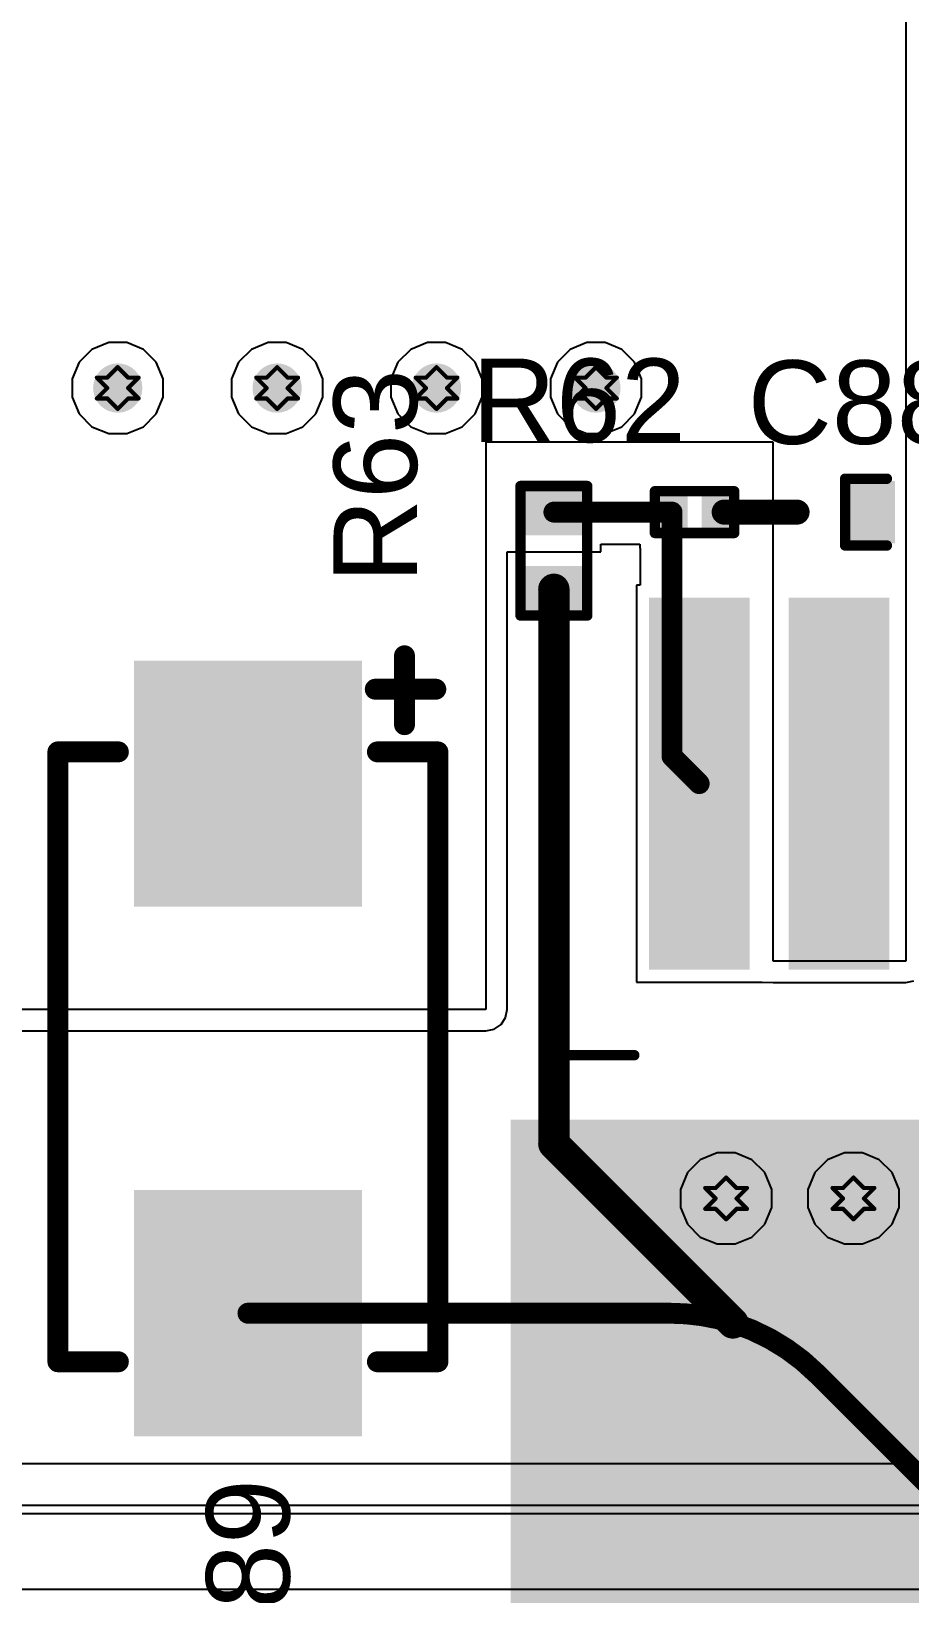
# Model space of a CAD drawing. Header units: inches. Extents: x 24 to 500, y 68 to 269.
# Drawn here: x 324.52 to 335.2, y 101.8 to 120.8 of the extents above; entities that cross this region are included whole.
import ezdxf

# ---------------------------------------------------------------- set-up
doc = ezdxf.new("R2010")
doc.units = ezdxf.units.IN
for name, color, linetype in [('Bottom Layer', 5, 'Continuous'), ('Drill Drawing', 1, 'Continuous'), ('Layer 1', 16, 'Continuous'), ('Layer 2', 76, 'Continuous'), ('Top Layer', 1, 'Continuous'), ('Top Overlay', 2, 'Continuous'), ('Top Paste', 8, 'Continuous'), ('Top Solder', 216, 'Continuous'), ('Via Holes', 16, 'Continuous')]:
    doc.layers.add(name, color=color, linetype=linetype)
doc.styles.add('Arial', font='', dxfattribs={"height": 0.2})
doc.styles.get('Arial').set_extended_font_data('Arial')

# ---------------------------------------------------------------- blocks, each defined once
blk = doc.blocks.new('R___0402_25')
at = {"layer": 'Top Layer'}
for points in [[(-0.699, -0.318), (-0.699, 0.317), (-0.241, 0.317), (-0.241, -0.318)], [(0.241, -0.318), (0.241, 0.317), (0.699, 0.317), (0.699, -0.318)]]:
    blk.add_hatch(color=1, dxfattribs=at).paths.add_polyline_path(points)
at = {"layer": 'Top Paste'}
for points in [[(-0.699, -0.318), (-0.699, 0.317), (-0.241, 0.317), (-0.241, -0.318)], [(0.241, -0.318), (0.241, 0.317), (0.699, 0.317), (0.699, -0.318)]]:
    blk.add_hatch(color=8, dxfattribs=at).paths.add_polyline_path(points)
at = {"layer": 'Top Solder'}
for points in [[(-0.754, -0.373), (-0.754, 0.372), (-0.186, 0.372), (-0.186, -0.373)], [(0.186, -0.373), (0.186, 0.372), (0.754, 0.372), (0.754, -0.373)]]:
    blk.add_hatch(color=216, dxfattribs=at).paths.add_polyline_path(points)
at = {"layer": 'Top Overlay'}
for points in [[(-0.787, 0.406, 0.127, 0.127, 0), (0.787, 0.406, 0.127, 0.127, 0)], [(-0.787, 0.406, 0.127, 0.127, 0), (-0.787, -0.406, 0.127, 0.127, 0)], [(0.787, 0.406, 0.127, 0.127, 0), (0.787, -0.406, 0.127, 0.127, 0)], [(-0.787, -0.406, 0.127, 0.127, 0), (0.787, -0.406, 0.127, 0.127, 0)], [(-0.813, -0.432, 0.00323, 0.00323, 0), (0.813, -0.432, 0.00323, 0.00323, 0)]]:
    blk.add_lwpolyline(points, format="xyseb", dxfattribs=at)
for points in [[(-0.819, 0.406, 0.0635, 0.0635, 1), (-0.756, 0.406, 0.0635, 0.0635, 1)], [(-0.819, 0.406, 0.0635, 0.0635, 1), (-0.756, 0.406, 0.0635, 0.0635, 1)], [(0.756, 0.406, 0.0635, 0.0635, 1), (0.819, 0.406, 0.0635, 0.0635, 1)], [(0.756, 0.406, 0.0635, 0.0635, 1), (0.819, 0.406, 0.0635, 0.0635, 1)], [(-0.819, -0.406, 0.0635, 0.0635, 1), (-0.756, -0.406, 0.0635, 0.0635, 1)], [(-0.819, -0.406, 0.0635, 0.0635, 1), (-0.756, -0.406, 0.0635, 0.0635, 1)], [(0.756, -0.406, 0.0635, 0.0635, 1), (0.819, -0.406, 0.0635, 0.0635, 1)], [(0.756, -0.406, 0.0635, 0.0635, 1), (0.819, -0.406, 0.0635, 0.0635, 1)], [(-0.814, -0.432, 0.00161, 0.00161, 1), (-0.812, -0.432, 0.00161, 0.00161, 1)], [(0.812, -0.432, 0.00161, 0.00161, 1), (0.814, -0.432, 0.00161, 0.00161, 1)]]:
    blk.add_lwpolyline(points, format="xyseb", close=True, dxfattribs=at)
blk = doc.blocks.new('TO_263_5__D2PAK__69')
at = {"layer": 'Top Layer'}
for points in [[(-5.59, 9.528), (5.59, 9.528), (5.59, -0.382), (-5.59, -0.382)], [(-3.91, -2.412), (-2.89, -2.412), (-2.89, -6.732), (-3.91, -6.732)], [(-2.21, -2.412), (-1.19, -2.412), (-1.19, -6.732), (-2.21, -6.732)], [(-0.51, -2.412), (0.51, -2.412), (0.51, -6.732), (-0.51, -6.732)], [(1.19, -2.412), (2.21, -2.412), (2.21, -6.732), (1.19, -6.732)], [(2.89, -2.412), (3.91, -2.412), (3.91, -6.732), (2.89, -6.732)]]:
    blk.add_hatch(color=1, dxfattribs=at).paths.add_polyline_path(points)
at = {"layer": 'Top Paste'}
for points in [[(-5.59, 9.528), (5.59, 9.528), (5.59, -0.382), (-5.59, -0.382)], [(-3.91, -2.412), (-2.89, -2.412), (-2.89, -6.732), (-3.91, -6.732)], [(-2.21, -2.412), (-1.19, -2.412), (-1.19, -6.732), (-2.21, -6.732)], [(-0.51, -2.412), (0.51, -2.412), (0.51, -6.732), (-0.51, -6.732)], [(1.19, -2.412), (2.21, -2.412), (2.21, -6.732), (1.19, -6.732)], [(2.89, -2.412), (3.91, -2.412), (3.91, -6.732), (2.89, -6.732)]]:
    blk.add_hatch(color=8, dxfattribs=at).paths.add_polyline_path(points)
at = {"layer": 'Top Solder'}
for points in [[(-5.692, 9.629), (5.692, 9.629), (5.692, -0.484), (-5.692, -0.484)], [(-4.012, -2.311), (-2.788, -2.311), (-2.788, -6.834), (-4.012, -6.834)], [(-2.312, -2.311), (-1.088, -2.311), (-1.088, -6.834), (-2.312, -6.834)], [(-0.612, -2.311), (0.612, -2.311), (0.612, -6.834), (-0.612, -6.834)], [(1.088, -2.311), (2.312, -2.311), (2.312, -6.834), (1.088, -6.834)], [(2.788, -2.311), (4.012, -2.311), (4.012, -6.834), (2.788, -6.834)]]:
    blk.add_hatch(color=216, dxfattribs=at).paths.add_polyline_path(points)
at = {"layer": 'Top Overlay'}
for points in [[(-5.156, -0.61, 0.127, 0.127, 0), (-5.156, -1.27, 0.127, 0.127, 0)], [(5.156, -0.61, 0.127, 0.127, 0), (5.156, -1.27, 0.127, 0.127, 0)], [(-4.191, -1.27, 0.127, 0.127, 0), (-5.156, -1.27, 0.127, 0.127, 0)], [(5.156, -1.27, 0.127, 0.127, 0), (4.191, -1.27, 0.127, 0.127, 0)], [(-4.267, -4.47, 0.254, 0.254, 0), (-4.267, -4.724, 0.254, 0.254, 0)], [(-4.14, -4.597, 0.254, 0.254, 0), (-4.267, -4.47, 0.254, 0.254, 0)], [(-4.14, -4.597, 0.254, 0.254, 0), (-4.267, -4.724, 0.254, 0.254, 0)]]:
    blk.add_lwpolyline(points, format="xyseb", dxfattribs=at)
for points in [[(-5.188, -0.61, 0.0635, 0.0635, 1), (-5.124, -0.61, 0.0635, 0.0635, 1)], [(5.124, -0.61, 0.0635, 0.0635, 1), (5.188, -0.61, 0.0635, 0.0635, 1)], [(-5.188, -1.27, 0.0635, 0.0635, 1), (-5.124, -1.27, 0.0635, 0.0635, 1)], [(-5.188, -1.27, 0.0635, 0.0635, 1), (-5.124, -1.27, 0.0635, 0.0635, 1)], [(-4.223, -1.27, 0.0635, 0.0635, 1), (-4.159, -1.27, 0.0635, 0.0635, 1)], [(4.159, -1.27, 0.0635, 0.0635, 1), (4.223, -1.27, 0.0635, 0.0635, 1)], [(5.124, -1.27, 0.0635, 0.0635, 1), (5.188, -1.27, 0.0635, 0.0635, 1)], [(5.124, -1.27, 0.0635, 0.0635, 1), (5.188, -1.27, 0.0635, 0.0635, 1)], [(-4.331, -4.47, 0.127, 0.127, 1), (-4.204, -4.47, 0.127, 0.127, 1)], [(-4.331, -4.47, 0.127, 0.127, 1), (-4.204, -4.47, 0.127, 0.127, 1)], [(-4.204, -4.597, 0.127, 0.127, 1), (-4.077, -4.597, 0.127, 0.127, 1)], [(-4.204, -4.597, 0.127, 0.127, 1), (-4.077, -4.597, 0.127, 0.127, 1)], [(-4.331, -4.724, 0.127, 0.127, 1), (-4.204, -4.724, 0.127, 0.127, 1)], [(-4.331, -4.724, 0.127, 0.127, 1), (-4.204, -4.724, 0.127, 0.127, 1)]]:
    blk.add_lwpolyline(points, format="xyseb", close=True, dxfattribs=at)
blk = doc.blocks.new('R___0201_118')
at = {"layer": 'Top Layer'}
for points in [[(-0.41, 0.185), (-0.14, 0.185), (-0.14, -0.185), (-0.41, -0.185)], [(0.14, 0.185), (0.41, 0.185), (0.41, -0.185), (0.14, -0.185)]]:
    blk.add_hatch(color=1, dxfattribs=at).paths.add_polyline_path(points)
at = {"layer": 'Top Paste'}
for points in [[(-0.41, 0.185), (-0.14, 0.185), (-0.14, -0.185), (-0.41, -0.185)], [(0.14, 0.185), (0.41, 0.185), (0.41, -0.185), (0.14, -0.185)]]:
    blk.add_hatch(color=8, dxfattribs=at).paths.add_polyline_path(points)
at = {"layer": 'Top Solder'}
for points in [[(-0.465, 0.24), (-0.085, 0.24), (-0.085, -0.24), (-0.465, -0.24)], [(0.085, 0.24), (0.465, 0.24), (0.465, -0.24), (0.085, -0.24)]]:
    blk.add_hatch(color=216, dxfattribs=at).paths.add_polyline_path(points)
at = {"layer": 'Top Overlay'}
for points in [[(-0.483, 0.254, 0.127, 0.127, 0), (0.483, 0.254, 0.127, 0.127, 0)], [(-0.483, -0.254, 0.127, 0.127, 0), (-0.483, 0.254, 0.127, 0.127, 0)], [(0.483, -0.254, 0.127, 0.127, 0), (0.483, 0.254, 0.127, 0.127, 0)], [(-0.483, -0.254, 0.127, 0.127, 0), (0.483, -0.254, 0.127, 0.127, 0)]]:
    blk.add_lwpolyline(points, format="xyseb", dxfattribs=at)
for points in [[(-0.514, 0.254, 0.0635, 0.0635, 1), (-0.451, 0.254, 0.0635, 0.0635, 1)], [(-0.514, 0.254, 0.0635, 0.0635, 1), (-0.451, 0.254, 0.0635, 0.0635, 1)], [(0.451, 0.254, 0.0635, 0.0635, 1), (0.514, 0.254, 0.0635, 0.0635, 1)], [(0.451, 0.254, 0.0635, 0.0635, 1), (0.514, 0.254, 0.0635, 0.0635, 1)], [(-0.514, -0.254, 0.0635, 0.0635, 1), (-0.451, -0.254, 0.0635, 0.0635, 1)], [(-0.514, -0.254, 0.0635, 0.0635, 1), (-0.451, -0.254, 0.0635, 0.0635, 1)], [(0.451, -0.254, 0.0635, 0.0635, 1), (0.514, -0.254, 0.0635, 0.0635, 1)], [(0.451, -0.254, 0.0635, 0.0635, 1), (0.514, -0.254, 0.0635, 0.0635, 1)]]:
    blk.add_lwpolyline(points, format="xyseb", close=True, dxfattribs=at)
blk = doc.blocks.new('C____E_233')
at = {"layer": 'Top Layer'}
for points in [[(-1.395, 1.285), (1.395, 1.285), (1.395, -1.285), (-1.395, -1.285)], [(5.045, 1.285), (7.835, 1.285), (7.835, -1.285), (5.045, -1.285)]]:
    blk.add_hatch(color=1, dxfattribs=at).paths.add_polyline_path(points)
at = {"layer": 'Top Paste'}
for points in [[(-1.395, 1.285), (1.395, 1.285), (1.395, -1.285), (-1.395, -1.285)], [(5.045, 1.285), (7.835, 1.285), (7.835, -1.285), (5.045, -1.285)]]:
    blk.add_hatch(color=8, dxfattribs=at).paths.add_polyline_path(points)
at = {"layer": 'Top Solder'}
for points in [[(-1.497, 1.387), (1.497, 1.387), (1.497, -1.387), (-1.497, -1.387)], [(4.943, 1.387), (7.937, 1.387), (7.937, -1.387), (4.943, -1.387)]]:
    blk.add_hatch(color=216, dxfattribs=at).paths.add_polyline_path(points)
at = {"layer": 'Top Overlay'}
for points in [[(-1.149, 1.549, 0.254, 0.254, 0), (-1.149, 2.286, 0.254, 0.254, 0)], [(-0.387, 1.575, 0.254, 0.254, 0), (-0.387, 2.311, 0.254, 0.254, 0)], [(7.03, 2.311, 0.254, 0.254, 0), (-0.387, 2.311, 0.254, 0.254, 0)], [(7.03, 1.575, 0.254, 0.254, 0), (7.03, 2.311, 0.254, 0.254, 0)], [(-0.717, 1.905, 0.254, 0.254, 0), (-1.555, 1.905, 0.254, 0.254, 0)], [(-0.387, -2.311, 0.254, 0.254, 0), (-0.387, -1.575, 0.254, 0.254, 0)], [(7.03, -2.311, 0.254, 0.254, 0), (7.03, -1.575, 0.254, 0.254, 0)], [(7.03, -2.311, 0.254, 0.254, 0), (-0.387, -2.311, 0.254, 0.254, 0)]]:
    blk.add_lwpolyline(points, format="xyseb", dxfattribs=at)
for points in [[(-1.212, 2.286, 0.127, 0.127, 1), (-1.085, 2.286, 0.127, 0.127, 1)], [(-0.45, 2.311, 0.127, 0.127, 1), (-0.323, 2.311, 0.127, 0.127, 1)], [(-0.45, 2.311, 0.127, 0.127, 1), (-0.323, 2.311, 0.127, 0.127, 1)], [(6.967, 2.311, 0.127, 0.127, 1), (7.094, 2.311, 0.127, 0.127, 1)], [(6.967, 2.311, 0.127, 0.127, 1), (7.094, 2.311, 0.127, 0.127, 1)], [(-1.619, 1.905, 0.127, 0.127, 1), (-1.492, 1.905, 0.127, 0.127, 1)], [(-0.78, 1.905, 0.127, 0.127, 1), (-0.653, 1.905, 0.127, 0.127, 1)], [(-1.212, 1.549, 0.127, 0.127, 1), (-1.085, 1.549, 0.127, 0.127, 1)], [(-0.45, 1.575, 0.127, 0.127, 1), (-0.323, 1.575, 0.127, 0.127, 1)], [(6.967, 1.575, 0.127, 0.127, 1), (7.094, 1.575, 0.127, 0.127, 1)], [(-0.45, -1.575, 0.127, 0.127, 1), (-0.323, -1.575, 0.127, 0.127, 1)], [(6.967, -1.575, 0.127, 0.127, 1), (7.094, -1.575, 0.127, 0.127, 1)], [(-0.45, -2.311, 0.127, 0.127, 1), (-0.323, -2.311, 0.127, 0.127, 1)], [(-0.45, -2.311, 0.127, 0.127, 1), (-0.323, -2.311, 0.127, 0.127, 1)], [(6.967, -2.311, 0.127, 0.127, 1), (7.094, -2.311, 0.127, 0.127, 1)], [(6.967, -2.311, 0.127, 0.127, 1), (7.094, -2.311, 0.127, 0.127, 1)]]:
    blk.add_lwpolyline(points, format="xyseb", close=True, dxfattribs=at)
blk = doc.blocks.new('C___0402_234')
at = {"layer": 'Top Layer'}
for points in [[(-0.699, -0.317), (-0.699, 0.318), (-0.241, 0.318), (-0.241, -0.317)], [(0.241, -0.317), (0.241, 0.318), (0.699, 0.318), (0.699, -0.317)]]:
    blk.add_hatch(color=1, dxfattribs=at).paths.add_polyline_path(points)
at = {"layer": 'Top Paste'}
for points in [[(-0.699, -0.317), (-0.699, 0.318), (-0.241, 0.318), (-0.241, -0.317)], [(0.241, -0.317), (0.241, 0.318), (0.699, 0.318), (0.699, -0.317)]]:
    blk.add_hatch(color=8, dxfattribs=at).paths.add_polyline_path(points)
at = {"layer": 'Top Solder'}
for points in [[(-0.758, -0.377), (-0.758, 0.378), (-0.181, 0.378), (-0.181, -0.377)], [(0.181, -0.377), (0.181, 0.378), (0.758, 0.378), (0.758, -0.377)]]:
    blk.add_hatch(color=216, dxfattribs=at).paths.add_polyline_path(points)
at = {"layer": 'Top Overlay'}
for points in [[(-0.279, 0.406, 0.127, 0.127, 0), (-0.787, 0.406, 0.127, 0.127, 0)], [(-0.787, 0.406, 0.127, 0.127, 0), (-0.787, -0.406, 0.127, 0.127, 0)], [(0.787, 0.406, 0.127, 0.127, 0), (0.279, 0.406, 0.127, 0.127, 0)], [(0.787, 0.406, 0.127, 0.127, 0), (0.787, -0.406, 0.127, 0.127, 0)], [(-0.279, -0.406, 0.127, 0.127, 0), (-0.787, -0.406, 0.127, 0.127, 0)], [(0.787, -0.406, 0.127, 0.127, 0), (0.279, -0.406, 0.127, 0.127, 0)]]:
    blk.add_lwpolyline(points, format="xyseb", dxfattribs=at)
for points in [[(-0.819, 0.406, 0.0635, 0.0635, 1), (-0.756, 0.406, 0.0635, 0.0635, 1)], [(-0.819, 0.406, 0.0635, 0.0635, 1), (-0.756, 0.406, 0.0635, 0.0635, 1)], [(-0.311, 0.406, 0.0635, 0.0635, 1), (-0.248, 0.406, 0.0635, 0.0635, 1)], [(0.248, 0.406, 0.0635, 0.0635, 1), (0.311, 0.406, 0.0635, 0.0635, 1)], [(0.756, 0.406, 0.0635, 0.0635, 1), (0.819, 0.406, 0.0635, 0.0635, 1)], [(0.756, 0.406, 0.0635, 0.0635, 1), (0.819, 0.406, 0.0635, 0.0635, 1)], [(-0.819, -0.406, 0.0635, 0.0635, 1), (-0.756, -0.406, 0.0635, 0.0635, 1)], [(-0.819, -0.406, 0.0635, 0.0635, 1), (-0.756, -0.406, 0.0635, 0.0635, 1)], [(-0.311, -0.406, 0.0635, 0.0635, 1), (-0.248, -0.406, 0.0635, 0.0635, 1)], [(0.248, -0.406, 0.0635, 0.0635, 1), (0.311, -0.406, 0.0635, 0.0635, 1)], [(0.756, -0.406, 0.0635, 0.0635, 1), (0.819, -0.406, 0.0635, 0.0635, 1)], [(0.756, -0.406, 0.0635, 0.0635, 1), (0.819, -0.406, 0.0635, 0.0635, 1)]]:
    blk.add_lwpolyline(points, format="xyseb", close=True, dxfattribs=at)

msp = doc.modelspace()

# ---------------------------------------------------------------- hatches: boundary and pattern name
at = {"layer": 'Bottom Layer'}
h = msp.add_hatch(color=5, dxfattribs=at)
edge = h.paths.add_edge_path()
edge.add_arc((325.569, 116.459), 0.3, 0, 360)
h = msp.add_hatch(color=5, dxfattribs=at)
edge = h.paths.add_edge_path()
edge.add_arc((327.508, 116.459), 0.3, 0, 360)
h = msp.add_hatch(color=5, dxfattribs=at)
edge = h.paths.add_edge_path()
edge.add_arc((329.446, 116.459), 0.3, 0, 360)
h = msp.add_hatch(color=5, dxfattribs=at)
edge = h.paths.add_edge_path()
edge.add_arc((331.385, 116.459), 0.3, 0, 360)
h = msp.add_hatch(color=5, dxfattribs=at)
edge = h.paths.add_edge_path()
edge.add_arc((332.969, 106.604), 0.3, 0, 360)
h = msp.add_hatch(color=5, dxfattribs=at)
edge = h.paths.add_edge_path()
edge.add_arc((334.518, 106.604), 0.3, 0, 360)
at = {"layer": 'Layer 1'}
h = msp.add_hatch(color=16, dxfattribs=at)
edge = h.paths.add_edge_path()
edge.add_arc((325.569, 116.459), 0.3, 0, 360)
h = msp.add_hatch(color=16, dxfattribs=at)
edge = h.paths.add_edge_path()
edge.add_arc((327.508, 116.459), 0.3, 0, 360)
h = msp.add_hatch(color=16, dxfattribs=at)
edge = h.paths.add_edge_path()
edge.add_arc((329.446, 116.459), 0.3, 0, 360)
h = msp.add_hatch(color=16, dxfattribs=at)
edge = h.paths.add_edge_path()
edge.add_arc((331.385, 116.459), 0.3, 0, 360)
h = msp.add_hatch(color=16, dxfattribs=at)
edge = h.paths.add_edge_path()
edge.add_arc((332.969, 106.604), 0.3, 0, 360)
h = msp.add_hatch(color=16, dxfattribs=at)
edge = h.paths.add_edge_path()
edge.add_arc((334.518, 106.604), 0.3, 0, 360)
at = {"layer": 'Layer 2'}
h = msp.add_hatch(color=76, dxfattribs=at)
edge = h.paths.add_edge_path()
edge.add_arc((325.569, 116.459), 0.3, 0, 360)
h = msp.add_hatch(color=76, dxfattribs=at)
edge = h.paths.add_edge_path()
edge.add_arc((327.508, 116.459), 0.3, 0, 360)
h = msp.add_hatch(color=76, dxfattribs=at)
edge = h.paths.add_edge_path()
edge.add_arc((329.446, 116.459), 0.3, 0, 360)
h = msp.add_hatch(color=76, dxfattribs=at)
edge = h.paths.add_edge_path()
edge.add_arc((331.385, 116.459), 0.3, 0, 360)
h = msp.add_hatch(color=76, dxfattribs=at)
edge = h.paths.add_edge_path()
edge.add_arc((332.969, 106.604), 0.3, 0, 360)
h = msp.add_hatch(color=76, dxfattribs=at)
edge = h.paths.add_edge_path()
edge.add_arc((334.518, 106.604), 0.3, 0, 360)
at = {"layer": 'Top Layer'}
h = msp.add_hatch(color=1, dxfattribs=at)
edge = h.paths.add_edge_path()
edge.add_arc((325.569, 116.459), 0.3, 0, 360)
h = msp.add_hatch(color=1, dxfattribs=at)
edge = h.paths.add_edge_path()
edge.add_arc((327.508, 116.459), 0.3, 0, 360)
h = msp.add_hatch(color=1, dxfattribs=at)
edge = h.paths.add_edge_path()
edge.add_arc((329.446, 116.459), 0.3, 0, 360)
h = msp.add_hatch(color=1, dxfattribs=at)
edge = h.paths.add_edge_path()
edge.add_arc((331.385, 116.459), 0.3, 0, 360)
h = msp.add_hatch(color=1, dxfattribs=at)
edge = h.paths.add_edge_path()
edge.add_arc((332.969, 106.604), 0.3, 0, 360)
h = msp.add_hatch(color=1, dxfattribs=at)
edge = h.paths.add_edge_path()
edge.add_arc((334.518, 106.604), 0.3, 0, 360)
at = {"layer": 'Via Holes'}
h = msp.add_hatch(color=7, dxfattribs=at)
edge = h.paths.add_edge_path()
edge.add_arc((325.569, 116.459), 0.15, 0, 360)
h = msp.add_hatch(color=7, dxfattribs=at)
edge = h.paths.add_edge_path()
edge.add_arc((327.508, 116.459), 0.15, 0, 360)
h = msp.add_hatch(color=7, dxfattribs=at)
edge = h.paths.add_edge_path()
edge.add_arc((329.446, 116.459), 0.15, 0, 360)
h = msp.add_hatch(color=7, dxfattribs=at)
edge = h.paths.add_edge_path()
edge.add_arc((331.385, 116.459), 0.15, 0, 360)
h = msp.add_hatch(color=7, dxfattribs=at)
edge = h.paths.add_edge_path()
edge.add_arc((332.969, 106.604), 0.15, 0, 360)
h = msp.add_hatch(color=7, dxfattribs=at)
edge = h.paths.add_edge_path()
edge.add_arc((334.518, 106.604), 0.15, 0, 360)

# ---------------------------------------------------------------- linework, layer by layer
at = {"layer": 'Bottom Layer'}
for p, q in [((325.255, 116.929), (325.099, 116.773)), ((325.459, 117.013), (325.255, 116.929)), ((325.679, 117.013), (325.459, 117.013)), ((325.883, 116.929), (325.679, 117.013)), ((326.038, 116.773), (325.883, 116.929)), ((327.194, 116.929), (327.038, 116.773)), ((327.397, 117.013), (327.194, 116.929)), ((327.618, 117.013), (327.397, 117.013)), ((327.821, 116.929), (327.618, 117.013)), ((327.977, 116.773), (327.821, 116.929)), ((329.133, 116.929), (328.977, 116.773)), ((329.336, 117.013), (329.133, 116.929)), ((329.557, 117.013), (329.336, 117.013)), ((329.76, 116.929), (329.557, 117.013)), ((329.916, 116.773), (329.76, 116.929)), ((331.072, 116.929), (330.916, 116.773)), ((331.275, 117.013), (331.072, 116.929)), ((331.496, 117.013), (331.275, 117.013)), ((331.699, 116.929), (331.496, 117.013)), ((331.855, 116.773), (331.699, 116.929)), ((325.099, 116.773), (325.015, 116.569)), ((326.123, 116.569), (326.038, 116.773)), ((327.038, 116.773), (326.954, 116.569)), ((328.062, 116.569), (327.977, 116.773)), ((328.977, 116.773), (328.892, 116.569)), ((330, 116.569), (329.916, 116.773)), ((330.916, 116.773), (330.831, 116.569)), ((331.939, 116.569), (331.855, 116.773)), ((325.015, 116.569), (325.015, 116.349)), ((326.123, 116.349), (326.123, 116.569)), ((326.954, 116.569), (326.954, 116.349)), ((328.062, 116.349), (328.062, 116.569)), ((328.892, 116.569), (328.892, 116.349)), ((330, 116.349), (330, 116.569)), ((330.831, 116.569), (330.831, 116.349)), ((331.939, 116.349), (331.939, 116.569)), ((325.015, 116.349), (325.099, 116.145)), ((326.038, 116.145), (326.123, 116.349)), ((326.954, 116.349), (327.038, 116.145)), ((327.977, 116.145), (328.062, 116.349)), ((328.892, 116.349), (328.977, 116.145)), ((329.916, 116.145), (330, 116.349)), ((330.831, 116.349), (330.916, 116.145)), ((331.855, 116.145), (331.939, 116.349)), ((325.099, 116.145), (325.255, 115.989)), ((325.883, 115.989), (326.038, 116.145)), ((327.038, 116.145), (327.194, 115.989)), ((327.821, 115.989), (327.977, 116.145)), ((328.977, 116.145), (329.133, 115.989)), ((329.76, 115.989), (329.916, 116.145)), ((330.916, 116.145), (331.072, 115.989)), ((331.699, 115.989), (331.855, 116.145)), ((325.255, 115.989), (325.459, 115.905)), ((325.679, 115.905), (325.883, 115.989)), ((327.194, 115.989), (327.397, 115.905)), ((327.618, 115.905), (327.821, 115.989)), ((329.133, 115.989), (329.336, 115.905)), ((329.557, 115.905), (329.76, 115.989)), ((331.072, 115.989), (331.275, 115.905)), ((331.496, 115.905), (331.699, 115.989)), ((325.459, 115.905), (325.679, 115.905)), ((327.397, 115.905), (327.618, 115.905)), ((329.336, 115.905), (329.557, 115.905)), ((331.275, 115.905), (331.496, 115.905)), ((332.655, 107.073), (332.499, 106.918)), ((332.858, 107.158), (332.655, 107.073)), ((333.079, 107.158), (332.858, 107.158)), ((333.282, 107.073), (333.079, 107.158)), ((333.438, 106.918), (333.282, 107.073)), ((334.204, 107.073), (334.048, 106.918)), ((334.408, 107.158), (334.204, 107.073)), ((334.628, 107.158), (334.408, 107.158)), ((334.832, 107.073), (334.628, 107.158)), ((334.988, 106.918), (334.832, 107.073)), ((332.499, 106.918), (332.415, 106.714)), ((333.523, 106.714), (333.438, 106.918)), ((334.048, 106.918), (333.964, 106.714)), ((335.072, 106.714), (334.988, 106.918)), ((332.415, 106.714), (332.415, 106.494)), ((333.523, 106.494), (333.523, 106.714)), ((333.964, 106.714), (333.964, 106.494)), ((335.072, 106.494), (335.072, 106.714)), ((332.415, 106.494), (332.499, 106.29)), ((333.438, 106.29), (333.523, 106.494)), ((333.964, 106.494), (334.048, 106.29)), ((334.988, 106.29), (335.072, 106.494)), ((332.499, 106.29), (332.655, 106.134)), ((333.282, 106.134), (333.438, 106.29)), ((334.048, 106.29), (334.204, 106.134)), ((334.832, 106.134), (334.988, 106.29)), ((332.655, 106.134), (332.858, 106.05)), ((332.858, 106.05), (333.079, 106.05)), ((333.079, 106.05), (333.282, 106.134)), ((334.204, 106.134), (334.408, 106.05)), ((334.408, 106.05), (334.628, 106.05)), ((334.628, 106.05), (334.832, 106.134)), ((359.795, 103.378), (297.688, 103.378)), ((261.239, 102.772), (376.784, 102.772))]:
    msp.add_line(p, q, dxfattribs=at)
at = {"layer": 'Drill Drawing'}
for points in [[(325.442, 116.586, 0.0508, 0.0508, 0), (325.569, 116.713, 0.0508, 0.0508, 0)], [(325.569, 116.713, 0.0508, 0.0508, 0), (325.696, 116.586, 0.0508, 0.0508, 0)], [(327.381, 116.586, 0.0508, 0.0508, 0), (327.508, 116.713, 0.0508, 0.0508, 0)], [(327.508, 116.713, 0.0508, 0.0508, 0), (327.635, 116.586, 0.0508, 0.0508, 0)], [(329.319, 116.586, 0.0508, 0.0508, 0), (329.446, 116.713, 0.0508, 0.0508, 0)], [(329.446, 116.713, 0.0508, 0.0508, 0), (329.573, 116.586, 0.0508, 0.0508, 0)], [(331.258, 116.586, 0.0508, 0.0508, 0), (331.385, 116.713, 0.0508, 0.0508, 0)], [(331.385, 116.713, 0.0508, 0.0508, 0), (331.512, 116.586, 0.0508, 0.0508, 0)], [(325.315, 116.586, 0.0508, 0.0508, 0), (325.442, 116.459, 0.0508, 0.0508, 0)], [(325.315, 116.586, 0.0508, 0.0508, 0), (325.442, 116.586, 0.0508, 0.0508, 0)], [(325.315, 116.332, 0.0508, 0.0508, 0), (325.442, 116.459, 0.0508, 0.0508, 0)], [(325.696, 116.586, 0.0508, 0.0508, 0), (325.823, 116.586, 0.0508, 0.0508, 0)], [(325.696, 116.459, 0.0508, 0.0508, 0), (325.823, 116.586, 0.0508, 0.0508, 0)], [(325.696, 116.459, 0.0508, 0.0508, 0), (325.823, 116.332, 0.0508, 0.0508, 0)], [(327.254, 116.586, 0.0508, 0.0508, 0), (327.381, 116.459, 0.0508, 0.0508, 0)], [(327.254, 116.586, 0.0508, 0.0508, 0), (327.381, 116.586, 0.0508, 0.0508, 0)], [(327.254, 116.332, 0.0508, 0.0508, 0), (327.381, 116.459, 0.0508, 0.0508, 0)], [(327.635, 116.586, 0.0508, 0.0508, 0), (327.762, 116.586, 0.0508, 0.0508, 0)], [(327.635, 116.459, 0.0508, 0.0508, 0), (327.762, 116.586, 0.0508, 0.0508, 0)], [(327.635, 116.459, 0.0508, 0.0508, 0), (327.762, 116.332, 0.0508, 0.0508, 0)], [(329.192, 116.586, 0.0508, 0.0508, 0), (329.319, 116.459, 0.0508, 0.0508, 0)], [(329.192, 116.586, 0.0508, 0.0508, 0), (329.319, 116.586, 0.0508, 0.0508, 0)], [(329.192, 116.332, 0.0508, 0.0508, 0), (329.319, 116.459, 0.0508, 0.0508, 0)], [(329.573, 116.586, 0.0508, 0.0508, 0), (329.7, 116.586, 0.0508, 0.0508, 0)], [(329.573, 116.459, 0.0508, 0.0508, 0), (329.7, 116.586, 0.0508, 0.0508, 0)], [(329.573, 116.459, 0.0508, 0.0508, 0), (329.7, 116.332, 0.0508, 0.0508, 0)], [(331.131, 116.586, 0.0508, 0.0508, 0), (331.258, 116.459, 0.0508, 0.0508, 0)], [(331.131, 116.586, 0.0508, 0.0508, 0), (331.258, 116.586, 0.0508, 0.0508, 0)], [(331.131, 116.332, 0.0508, 0.0508, 0), (331.258, 116.459, 0.0508, 0.0508, 0)], [(331.512, 116.586, 0.0508, 0.0508, 0), (331.639, 116.586, 0.0508, 0.0508, 0)], [(331.512, 116.459, 0.0508, 0.0508, 0), (331.639, 116.586, 0.0508, 0.0508, 0)], [(331.512, 116.459, 0.0508, 0.0508, 0), (331.639, 116.332, 0.0508, 0.0508, 0)], [(325.315, 116.332, 0.0508, 0.0508, 0), (325.442, 116.332, 0.0508, 0.0508, 0)], [(325.442, 116.332, 0.0508, 0.0508, 0), (325.569, 116.205, 0.0508, 0.0508, 0)], [(325.569, 116.205, 0.0508, 0.0508, 0), (325.696, 116.332, 0.0508, 0.0508, 0)], [(325.696, 116.332, 0.0508, 0.0508, 0), (325.823, 116.332, 0.0508, 0.0508, 0)], [(327.254, 116.332, 0.0508, 0.0508, 0), (327.381, 116.332, 0.0508, 0.0508, 0)], [(327.381, 116.332, 0.0508, 0.0508, 0), (327.508, 116.205, 0.0508, 0.0508, 0)], [(327.508, 116.205, 0.0508, 0.0508, 0), (327.635, 116.332, 0.0508, 0.0508, 0)], [(327.635, 116.332, 0.0508, 0.0508, 0), (327.762, 116.332, 0.0508, 0.0508, 0)], [(329.192, 116.332, 0.0508, 0.0508, 0), (329.319, 116.332, 0.0508, 0.0508, 0)], [(329.319, 116.332, 0.0508, 0.0508, 0), (329.446, 116.205, 0.0508, 0.0508, 0)], [(329.446, 116.205, 0.0508, 0.0508, 0), (329.573, 116.332, 0.0508, 0.0508, 0)], [(329.573, 116.332, 0.0508, 0.0508, 0), (329.7, 116.332, 0.0508, 0.0508, 0)], [(331.131, 116.332, 0.0508, 0.0508, 0), (331.258, 116.332, 0.0508, 0.0508, 0)], [(331.258, 116.332, 0.0508, 0.0508, 0), (331.385, 116.205, 0.0508, 0.0508, 0)], [(331.385, 116.205, 0.0508, 0.0508, 0), (331.512, 116.332, 0.0508, 0.0508, 0)], [(331.512, 116.332, 0.0508, 0.0508, 0), (331.639, 116.332, 0.0508, 0.0508, 0)], [(332.842, 106.731, 0.0508, 0.0508, 0), (332.969, 106.858, 0.0508, 0.0508, 0)], [(332.969, 106.858, 0.0508, 0.0508, 0), (333.096, 106.731, 0.0508, 0.0508, 0)], [(334.391, 106.731, 0.0508, 0.0508, 0), (334.518, 106.858, 0.0508, 0.0508, 0)], [(334.518, 106.858, 0.0508, 0.0508, 0), (334.645, 106.731, 0.0508, 0.0508, 0)], [(332.715, 106.731, 0.0508, 0.0508, 0), (332.842, 106.604, 0.0508, 0.0508, 0)], [(332.715, 106.731, 0.0508, 0.0508, 0), (332.842, 106.731, 0.0508, 0.0508, 0)], [(332.715, 106.477, 0.0508, 0.0508, 0), (332.842, 106.604, 0.0508, 0.0508, 0)], [(333.096, 106.731, 0.0508, 0.0508, 0), (333.223, 106.731, 0.0508, 0.0508, 0)], [(333.096, 106.604, 0.0508, 0.0508, 0), (333.223, 106.731, 0.0508, 0.0508, 0)], [(333.096, 106.604, 0.0508, 0.0508, 0), (333.223, 106.477, 0.0508, 0.0508, 0)], [(334.264, 106.731, 0.0508, 0.0508, 0), (334.391, 106.604, 0.0508, 0.0508, 0)], [(334.264, 106.731, 0.0508, 0.0508, 0), (334.391, 106.731, 0.0508, 0.0508, 0)], [(334.264, 106.477, 0.0508, 0.0508, 0), (334.391, 106.604, 0.0508, 0.0508, 0)], [(334.645, 106.731, 0.0508, 0.0508, 0), (334.772, 106.731, 0.0508, 0.0508, 0)], [(334.645, 106.604, 0.0508, 0.0508, 0), (334.772, 106.731, 0.0508, 0.0508, 0)], [(334.645, 106.604, 0.0508, 0.0508, 0), (334.772, 106.477, 0.0508, 0.0508, 0)], [(332.715, 106.477, 0.0508, 0.0508, 0), (332.842, 106.477, 0.0508, 0.0508, 0)], [(332.842, 106.477, 0.0508, 0.0508, 0), (332.969, 106.35, 0.0508, 0.0508, 0)], [(332.969, 106.35, 0.0508, 0.0508, 0), (333.096, 106.477, 0.0508, 0.0508, 0)], [(333.096, 106.477, 0.0508, 0.0508, 0), (333.223, 106.477, 0.0508, 0.0508, 0)], [(334.264, 106.477, 0.0508, 0.0508, 0), (334.391, 106.477, 0.0508, 0.0508, 0)], [(334.391, 106.477, 0.0508, 0.0508, 0), (334.518, 106.35, 0.0508, 0.0508, 0)], [(334.518, 106.35, 0.0508, 0.0508, 0), (334.645, 106.477, 0.0508, 0.0508, 0)], [(334.645, 106.477, 0.0508, 0.0508, 0), (334.772, 106.477, 0.0508, 0.0508, 0)]]:
    msp.add_lwpolyline(points, format="xyseb", dxfattribs=at)
for points in [[(325.556, 116.713, 0.0254, 0.0254, 1), (325.581, 116.713, 0.0254, 0.0254, 1)], [(325.556, 116.713, 0.0254, 0.0254, 1), (325.581, 116.713, 0.0254, 0.0254, 1)], [(327.495, 116.713, 0.0254, 0.0254, 1), (327.52, 116.713, 0.0254, 0.0254, 1)], [(327.495, 116.713, 0.0254, 0.0254, 1), (327.52, 116.713, 0.0254, 0.0254, 1)], [(329.434, 116.713, 0.0254, 0.0254, 1), (329.459, 116.713, 0.0254, 0.0254, 1)], [(329.434, 116.713, 0.0254, 0.0254, 1), (329.459, 116.713, 0.0254, 0.0254, 1)], [(331.373, 116.713, 0.0254, 0.0254, 1), (331.398, 116.713, 0.0254, 0.0254, 1)], [(331.373, 116.713, 0.0254, 0.0254, 1), (331.398, 116.713, 0.0254, 0.0254, 1)], [(325.302, 116.586, 0.0254, 0.0254, 1), (325.327, 116.586, 0.0254, 0.0254, 1)], [(325.302, 116.586, 0.0254, 0.0254, 1), (325.327, 116.586, 0.0254, 0.0254, 1)], [(325.429, 116.586, 0.0254, 0.0254, 1), (325.454, 116.586, 0.0254, 0.0254, 1)], [(325.429, 116.586, 0.0254, 0.0254, 1), (325.454, 116.586, 0.0254, 0.0254, 1)], [(325.429, 116.459, 0.0254, 0.0254, 1), (325.454, 116.459, 0.0254, 0.0254, 1)], [(325.429, 116.459, 0.0254, 0.0254, 1), (325.454, 116.459, 0.0254, 0.0254, 1)], [(325.683, 116.586, 0.0254, 0.0254, 1), (325.708, 116.586, 0.0254, 0.0254, 1)], [(325.683, 116.586, 0.0254, 0.0254, 1), (325.708, 116.586, 0.0254, 0.0254, 1)], [(325.683, 116.459, 0.0254, 0.0254, 1), (325.708, 116.459, 0.0254, 0.0254, 1)], [(325.683, 116.459, 0.0254, 0.0254, 1), (325.708, 116.459, 0.0254, 0.0254, 1)], [(325.81, 116.586, 0.0254, 0.0254, 1), (325.835, 116.586, 0.0254, 0.0254, 1)], [(325.81, 116.586, 0.0254, 0.0254, 1), (325.835, 116.586, 0.0254, 0.0254, 1)], [(327.241, 116.586, 0.0254, 0.0254, 1), (327.266, 116.586, 0.0254, 0.0254, 1)], [(327.241, 116.586, 0.0254, 0.0254, 1), (327.266, 116.586, 0.0254, 0.0254, 1)], [(327.368, 116.586, 0.0254, 0.0254, 1), (327.393, 116.586, 0.0254, 0.0254, 1)], [(327.368, 116.586, 0.0254, 0.0254, 1), (327.393, 116.586, 0.0254, 0.0254, 1)], [(327.368, 116.459, 0.0254, 0.0254, 1), (327.393, 116.459, 0.0254, 0.0254, 1)], [(327.368, 116.459, 0.0254, 0.0254, 1), (327.393, 116.459, 0.0254, 0.0254, 1)], [(327.622, 116.586, 0.0254, 0.0254, 1), (327.647, 116.586, 0.0254, 0.0254, 1)], [(327.622, 116.586, 0.0254, 0.0254, 1), (327.647, 116.586, 0.0254, 0.0254, 1)], [(327.622, 116.459, 0.0254, 0.0254, 1), (327.647, 116.459, 0.0254, 0.0254, 1)], [(327.622, 116.459, 0.0254, 0.0254, 1), (327.647, 116.459, 0.0254, 0.0254, 1)], [(327.749, 116.586, 0.0254, 0.0254, 1), (327.774, 116.586, 0.0254, 0.0254, 1)], [(327.749, 116.586, 0.0254, 0.0254, 1), (327.774, 116.586, 0.0254, 0.0254, 1)], [(329.18, 116.586, 0.0254, 0.0254, 1), (329.205, 116.586, 0.0254, 0.0254, 1)], [(329.18, 116.586, 0.0254, 0.0254, 1), (329.205, 116.586, 0.0254, 0.0254, 1)], [(329.307, 116.586, 0.0254, 0.0254, 1), (329.332, 116.586, 0.0254, 0.0254, 1)], [(329.307, 116.586, 0.0254, 0.0254, 1), (329.332, 116.586, 0.0254, 0.0254, 1)], [(329.307, 116.459, 0.0254, 0.0254, 1), (329.332, 116.459, 0.0254, 0.0254, 1)], [(329.307, 116.459, 0.0254, 0.0254, 1), (329.332, 116.459, 0.0254, 0.0254, 1)], [(329.561, 116.586, 0.0254, 0.0254, 1), (329.586, 116.586, 0.0254, 0.0254, 1)], [(329.561, 116.586, 0.0254, 0.0254, 1), (329.586, 116.586, 0.0254, 0.0254, 1)], [(329.561, 116.459, 0.0254, 0.0254, 1), (329.586, 116.459, 0.0254, 0.0254, 1)], [(329.561, 116.459, 0.0254, 0.0254, 1), (329.586, 116.459, 0.0254, 0.0254, 1)], [(329.688, 116.586, 0.0254, 0.0254, 1), (329.713, 116.586, 0.0254, 0.0254, 1)], [(329.688, 116.586, 0.0254, 0.0254, 1), (329.713, 116.586, 0.0254, 0.0254, 1)], [(331.119, 116.586, 0.0254, 0.0254, 1), (331.144, 116.586, 0.0254, 0.0254, 1)], [(331.119, 116.586, 0.0254, 0.0254, 1), (331.144, 116.586, 0.0254, 0.0254, 1)], [(331.246, 116.586, 0.0254, 0.0254, 1), (331.271, 116.586, 0.0254, 0.0254, 1)], [(331.246, 116.586, 0.0254, 0.0254, 1), (331.271, 116.586, 0.0254, 0.0254, 1)], [(331.246, 116.459, 0.0254, 0.0254, 1), (331.271, 116.459, 0.0254, 0.0254, 1)], [(331.246, 116.459, 0.0254, 0.0254, 1), (331.271, 116.459, 0.0254, 0.0254, 1)], [(331.5, 116.586, 0.0254, 0.0254, 1), (331.525, 116.586, 0.0254, 0.0254, 1)], [(331.5, 116.586, 0.0254, 0.0254, 1), (331.525, 116.586, 0.0254, 0.0254, 1)], [(331.5, 116.459, 0.0254, 0.0254, 1), (331.525, 116.459, 0.0254, 0.0254, 1)], [(331.5, 116.459, 0.0254, 0.0254, 1), (331.525, 116.459, 0.0254, 0.0254, 1)], [(331.627, 116.586, 0.0254, 0.0254, 1), (331.652, 116.586, 0.0254, 0.0254, 1)], [(331.627, 116.586, 0.0254, 0.0254, 1), (331.652, 116.586, 0.0254, 0.0254, 1)], [(325.302, 116.332, 0.0254, 0.0254, 1), (325.327, 116.332, 0.0254, 0.0254, 1)], [(325.302, 116.332, 0.0254, 0.0254, 1), (325.327, 116.332, 0.0254, 0.0254, 1)], [(325.429, 116.332, 0.0254, 0.0254, 1), (325.454, 116.332, 0.0254, 0.0254, 1)], [(325.429, 116.332, 0.0254, 0.0254, 1), (325.454, 116.332, 0.0254, 0.0254, 1)], [(325.683, 116.332, 0.0254, 0.0254, 1), (325.708, 116.332, 0.0254, 0.0254, 1)], [(325.683, 116.332, 0.0254, 0.0254, 1), (325.708, 116.332, 0.0254, 0.0254, 1)], [(325.81, 116.332, 0.0254, 0.0254, 1), (325.835, 116.332, 0.0254, 0.0254, 1)], [(325.81, 116.332, 0.0254, 0.0254, 1), (325.835, 116.332, 0.0254, 0.0254, 1)], [(327.241, 116.332, 0.0254, 0.0254, 1), (327.266, 116.332, 0.0254, 0.0254, 1)], [(327.241, 116.332, 0.0254, 0.0254, 1), (327.266, 116.332, 0.0254, 0.0254, 1)], [(327.368, 116.332, 0.0254, 0.0254, 1), (327.393, 116.332, 0.0254, 0.0254, 1)], [(327.368, 116.332, 0.0254, 0.0254, 1), (327.393, 116.332, 0.0254, 0.0254, 1)], [(327.622, 116.332, 0.0254, 0.0254, 1), (327.647, 116.332, 0.0254, 0.0254, 1)], [(327.622, 116.332, 0.0254, 0.0254, 1), (327.647, 116.332, 0.0254, 0.0254, 1)], [(327.749, 116.332, 0.0254, 0.0254, 1), (327.774, 116.332, 0.0254, 0.0254, 1)], [(327.749, 116.332, 0.0254, 0.0254, 1), (327.774, 116.332, 0.0254, 0.0254, 1)], [(329.18, 116.332, 0.0254, 0.0254, 1), (329.205, 116.332, 0.0254, 0.0254, 1)], [(329.18, 116.332, 0.0254, 0.0254, 1), (329.205, 116.332, 0.0254, 0.0254, 1)], [(329.307, 116.332, 0.0254, 0.0254, 1), (329.332, 116.332, 0.0254, 0.0254, 1)], [(329.307, 116.332, 0.0254, 0.0254, 1), (329.332, 116.332, 0.0254, 0.0254, 1)], [(329.561, 116.332, 0.0254, 0.0254, 1), (329.586, 116.332, 0.0254, 0.0254, 1)], [(329.561, 116.332, 0.0254, 0.0254, 1), (329.586, 116.332, 0.0254, 0.0254, 1)], [(329.688, 116.332, 0.0254, 0.0254, 1), (329.713, 116.332, 0.0254, 0.0254, 1)], [(329.688, 116.332, 0.0254, 0.0254, 1), (329.713, 116.332, 0.0254, 0.0254, 1)], [(331.119, 116.332, 0.0254, 0.0254, 1), (331.144, 116.332, 0.0254, 0.0254, 1)], [(331.119, 116.332, 0.0254, 0.0254, 1), (331.144, 116.332, 0.0254, 0.0254, 1)], [(331.246, 116.332, 0.0254, 0.0254, 1), (331.271, 116.332, 0.0254, 0.0254, 1)], [(331.246, 116.332, 0.0254, 0.0254, 1), (331.271, 116.332, 0.0254, 0.0254, 1)], [(331.5, 116.332, 0.0254, 0.0254, 1), (331.525, 116.332, 0.0254, 0.0254, 1)], [(331.5, 116.332, 0.0254, 0.0254, 1), (331.525, 116.332, 0.0254, 0.0254, 1)], [(331.627, 116.332, 0.0254, 0.0254, 1), (331.652, 116.332, 0.0254, 0.0254, 1)], [(331.627, 116.332, 0.0254, 0.0254, 1), (331.652, 116.332, 0.0254, 0.0254, 1)], [(325.556, 116.205, 0.0254, 0.0254, 1), (325.581, 116.205, 0.0254, 0.0254, 1)], [(325.556, 116.205, 0.0254, 0.0254, 1), (325.581, 116.205, 0.0254, 0.0254, 1)], [(327.495, 116.205, 0.0254, 0.0254, 1), (327.52, 116.205, 0.0254, 0.0254, 1)], [(327.495, 116.205, 0.0254, 0.0254, 1), (327.52, 116.205, 0.0254, 0.0254, 1)], [(329.434, 116.205, 0.0254, 0.0254, 1), (329.459, 116.205, 0.0254, 0.0254, 1)], [(329.434, 116.205, 0.0254, 0.0254, 1), (329.459, 116.205, 0.0254, 0.0254, 1)], [(331.373, 116.205, 0.0254, 0.0254, 1), (331.398, 116.205, 0.0254, 0.0254, 1)], [(331.373, 116.205, 0.0254, 0.0254, 1), (331.398, 116.205, 0.0254, 0.0254, 1)], [(332.956, 106.858, 0.0254, 0.0254, 1), (332.981, 106.858, 0.0254, 0.0254, 1)], [(332.956, 106.858, 0.0254, 0.0254, 1), (332.981, 106.858, 0.0254, 0.0254, 1)], [(334.505, 106.858, 0.0254, 0.0254, 1), (334.531, 106.858, 0.0254, 0.0254, 1)], [(334.505, 106.858, 0.0254, 0.0254, 1), (334.531, 106.858, 0.0254, 0.0254, 1)], [(332.702, 106.731, 0.0254, 0.0254, 1), (332.727, 106.731, 0.0254, 0.0254, 1)], [(332.702, 106.731, 0.0254, 0.0254, 1), (332.727, 106.731, 0.0254, 0.0254, 1)], [(332.829, 106.731, 0.0254, 0.0254, 1), (332.854, 106.731, 0.0254, 0.0254, 1)], [(332.829, 106.731, 0.0254, 0.0254, 1), (332.854, 106.731, 0.0254, 0.0254, 1)], [(332.829, 106.604, 0.0254, 0.0254, 1), (332.854, 106.604, 0.0254, 0.0254, 1)], [(332.829, 106.604, 0.0254, 0.0254, 1), (332.854, 106.604, 0.0254, 0.0254, 1)], [(333.083, 106.731, 0.0254, 0.0254, 1), (333.108, 106.731, 0.0254, 0.0254, 1)], [(333.083, 106.731, 0.0254, 0.0254, 1), (333.108, 106.731, 0.0254, 0.0254, 1)], [(333.083, 106.604, 0.0254, 0.0254, 1), (333.108, 106.604, 0.0254, 0.0254, 1)], [(333.083, 106.604, 0.0254, 0.0254, 1), (333.108, 106.604, 0.0254, 0.0254, 1)], [(333.21, 106.731, 0.0254, 0.0254, 1), (333.235, 106.731, 0.0254, 0.0254, 1)], [(333.21, 106.731, 0.0254, 0.0254, 1), (333.235, 106.731, 0.0254, 0.0254, 1)], [(334.251, 106.731, 0.0254, 0.0254, 1), (334.277, 106.731, 0.0254, 0.0254, 1)], [(334.251, 106.731, 0.0254, 0.0254, 1), (334.277, 106.731, 0.0254, 0.0254, 1)], [(334.378, 106.731, 0.0254, 0.0254, 1), (334.404, 106.731, 0.0254, 0.0254, 1)], [(334.378, 106.731, 0.0254, 0.0254, 1), (334.404, 106.731, 0.0254, 0.0254, 1)], [(334.378, 106.604, 0.0254, 0.0254, 1), (334.404, 106.604, 0.0254, 0.0254, 1)], [(334.378, 106.604, 0.0254, 0.0254, 1), (334.404, 106.604, 0.0254, 0.0254, 1)], [(334.632, 106.731, 0.0254, 0.0254, 1), (334.658, 106.731, 0.0254, 0.0254, 1)], [(334.632, 106.731, 0.0254, 0.0254, 1), (334.658, 106.731, 0.0254, 0.0254, 1)], [(334.632, 106.604, 0.0254, 0.0254, 1), (334.658, 106.604, 0.0254, 0.0254, 1)], [(334.632, 106.604, 0.0254, 0.0254, 1), (334.658, 106.604, 0.0254, 0.0254, 1)], [(334.759, 106.731, 0.0254, 0.0254, 1), (334.785, 106.731, 0.0254, 0.0254, 1)], [(334.759, 106.731, 0.0254, 0.0254, 1), (334.785, 106.731, 0.0254, 0.0254, 1)], [(332.702, 106.477, 0.0254, 0.0254, 1), (332.727, 106.477, 0.0254, 0.0254, 1)], [(332.702, 106.477, 0.0254, 0.0254, 1), (332.727, 106.477, 0.0254, 0.0254, 1)], [(332.829, 106.477, 0.0254, 0.0254, 1), (332.854, 106.477, 0.0254, 0.0254, 1)], [(332.829, 106.477, 0.0254, 0.0254, 1), (332.854, 106.477, 0.0254, 0.0254, 1)], [(333.083, 106.477, 0.0254, 0.0254, 1), (333.108, 106.477, 0.0254, 0.0254, 1)], [(333.083, 106.477, 0.0254, 0.0254, 1), (333.108, 106.477, 0.0254, 0.0254, 1)], [(333.21, 106.477, 0.0254, 0.0254, 1), (333.235, 106.477, 0.0254, 0.0254, 1)], [(333.21, 106.477, 0.0254, 0.0254, 1), (333.235, 106.477, 0.0254, 0.0254, 1)], [(334.251, 106.477, 0.0254, 0.0254, 1), (334.277, 106.477, 0.0254, 0.0254, 1)], [(334.251, 106.477, 0.0254, 0.0254, 1), (334.277, 106.477, 0.0254, 0.0254, 1)], [(334.378, 106.477, 0.0254, 0.0254, 1), (334.404, 106.477, 0.0254, 0.0254, 1)], [(334.378, 106.477, 0.0254, 0.0254, 1), (334.404, 106.477, 0.0254, 0.0254, 1)], [(334.632, 106.477, 0.0254, 0.0254, 1), (334.658, 106.477, 0.0254, 0.0254, 1)], [(334.632, 106.477, 0.0254, 0.0254, 1), (334.658, 106.477, 0.0254, 0.0254, 1)], [(334.759, 106.477, 0.0254, 0.0254, 1), (334.785, 106.477, 0.0254, 0.0254, 1)], [(334.759, 106.477, 0.0254, 0.0254, 1), (334.785, 106.477, 0.0254, 0.0254, 1)], [(332.956, 106.35, 0.0254, 0.0254, 1), (332.981, 106.35, 0.0254, 0.0254, 1)], [(332.956, 106.35, 0.0254, 0.0254, 1), (332.981, 106.35, 0.0254, 0.0254, 1)], [(334.505, 106.35, 0.0254, 0.0254, 1), (334.531, 106.35, 0.0254, 0.0254, 1)], [(334.505, 106.35, 0.0254, 0.0254, 1), (334.531, 106.35, 0.0254, 0.0254, 1)]]:
    msp.add_lwpolyline(points, format="xyseb", close=True, dxfattribs=at)
at = {"layer": 'Layer 1'}
for p, q in [((325.255, 116.929), (325.099, 116.773)), ((325.459, 117.013), (325.255, 116.929)), ((325.679, 117.013), (325.459, 117.013)), ((325.883, 116.929), (325.679, 117.013)), ((326.038, 116.773), (325.883, 116.929)), ((327.194, 116.929), (327.038, 116.773)), ((327.397, 117.013), (327.194, 116.929)), ((327.618, 117.013), (327.397, 117.013)), ((327.821, 116.929), (327.618, 117.013)), ((327.977, 116.773), (327.821, 116.929)), ((329.133, 116.929), (328.977, 116.773)), ((329.336, 117.013), (329.133, 116.929)), ((329.557, 117.013), (329.336, 117.013)), ((329.76, 116.929), (329.557, 117.013)), ((329.916, 116.773), (329.76, 116.929)), ((331.072, 116.929), (330.916, 116.773)), ((331.275, 117.013), (331.072, 116.929)), ((331.496, 117.013), (331.275, 117.013)), ((331.699, 116.929), (331.496, 117.013)), ((331.855, 116.773), (331.699, 116.929)), ((325.099, 116.773), (325.015, 116.569)), ((326.123, 116.569), (326.038, 116.773)), ((327.038, 116.773), (326.954, 116.569)), ((328.062, 116.569), (327.977, 116.773)), ((328.977, 116.773), (328.892, 116.569)), ((330, 116.569), (329.916, 116.773)), ((330.916, 116.773), (330.831, 116.569)), ((331.939, 116.569), (331.855, 116.773)), ((325.015, 116.569), (325.015, 116.349)), ((326.123, 116.349), (326.123, 116.569)), ((326.954, 116.569), (326.954, 116.349)), ((328.062, 116.349), (328.062, 116.569)), ((328.892, 116.569), (328.892, 116.349)), ((330, 116.349), (330, 116.569)), ((330.831, 116.569), (330.831, 116.349)), ((331.939, 116.349), (331.939, 116.569)), ((325.015, 116.349), (325.099, 116.145)), ((326.038, 116.145), (326.123, 116.349)), ((326.954, 116.349), (327.038, 116.145)), ((327.977, 116.145), (328.062, 116.349)), ((328.892, 116.349), (328.977, 116.145)), ((329.916, 116.145), (330, 116.349)), ((330.831, 116.349), (330.916, 116.145)), ((331.855, 116.145), (331.939, 116.349)), ((325.099, 116.145), (325.255, 115.989)), ((325.883, 115.989), (326.038, 116.145)), ((327.038, 116.145), (327.194, 115.989)), ((327.821, 115.989), (327.977, 116.145)), ((328.977, 116.145), (329.133, 115.989)), ((329.76, 115.989), (329.916, 116.145)), ((330.916, 116.145), (331.072, 115.989)), ((331.699, 115.989), (331.855, 116.145)), ((325.255, 115.989), (325.459, 115.905)), ((325.679, 115.905), (325.883, 115.989)), ((327.194, 115.989), (327.397, 115.905)), ((327.618, 115.905), (327.821, 115.989)), ((329.133, 115.989), (329.336, 115.905)), ((329.557, 115.905), (329.76, 115.989)), ((331.072, 115.989), (331.275, 115.905)), ((331.496, 115.905), (331.699, 115.989)), ((325.459, 115.905), (325.679, 115.905)), ((327.397, 115.905), (327.618, 115.905)), ((329.336, 115.905), (329.557, 115.905)), ((331.275, 115.905), (331.496, 115.905))]:
    msp.add_line(p, q, dxfattribs=at)
at = {"layer": 'Layer 2'}
for p, q in [((332.655, 107.073), (332.499, 106.918)), ((332.858, 107.158), (332.655, 107.073)), ((333.079, 107.158), (332.858, 107.158)), ((333.282, 107.073), (333.079, 107.158)), ((333.438, 106.918), (333.282, 107.073)), ((334.204, 107.073), (334.048, 106.918)), ((334.408, 107.158), (334.204, 107.073)), ((334.628, 107.158), (334.408, 107.158)), ((334.832, 107.073), (334.628, 107.158)), ((334.988, 106.918), (334.832, 107.073)), ((332.499, 106.918), (332.415, 106.714)), ((333.523, 106.714), (333.438, 106.918)), ((334.048, 106.918), (333.964, 106.714)), ((335.072, 106.714), (334.988, 106.918)), ((332.415, 106.714), (332.415, 106.494)), ((333.523, 106.494), (333.523, 106.714)), ((333.964, 106.714), (333.964, 106.494)), ((335.072, 106.494), (335.072, 106.714)), ((332.415, 106.494), (332.499, 106.29)), ((333.438, 106.29), (333.523, 106.494)), ((333.964, 106.494), (334.048, 106.29)), ((334.988, 106.29), (335.072, 106.494)), ((332.499, 106.29), (332.655, 106.134)), ((333.282, 106.134), (333.438, 106.29)), ((334.048, 106.29), (334.204, 106.134)), ((334.832, 106.134), (334.988, 106.29)), ((332.655, 106.134), (332.858, 106.05)), ((332.858, 106.05), (333.079, 106.05)), ((333.079, 106.05), (333.282, 106.134)), ((334.204, 106.134), (334.408, 106.05)), ((334.408, 106.05), (334.628, 106.05)), ((334.628, 106.05), (334.832, 106.134)), ((359.537, 102.87), (247.329, 102.87)), ((290.195, 101.854), (360.807, 101.854))]:
    msp.add_line(p, q, dxfattribs=at)
at = {"layer": 'Top Layer'}
for p, q in [((335.153, 121.133), (335.153, 109.488)), ((333.54, 115.799), (330.048, 115.799)), ((330.048, 115.799), (330.048, 108.902)), ((333.54, 113.124), (333.54, 115.799)), ((330.307, 108.902), (330.307, 114.468)), ((330.307, 114.468), (331.445, 114.468)), ((331.445, 114.468), (331.445, 114.562)), ((331.445, 114.562), (331.921, 114.562)), ((331.921, 114.562), (331.921, 114.511)), ((331.921, 114.511), (331.922, 114.511)), ((331.922, 114.511), (331.922, 114.062)), ((331.922, 114.062), (331.878, 114.062)), ((331.878, 114.062), (331.878, 109.234)), ((333.54, 109.488), (333.54, 113.124)), ((335.153, 109.488), (333.54, 109.488)), ((331.878, 109.234), (333.406, 109.234)), ((333.406, 109.234), (333.406, 109.234)), ((333.406, 109.234), (333.54, 109.229)), ((333.54, 109.229), (335.153, 109.229)), ((335.153, 109.229), (335.252, 109.249)), ((330.048, 108.902), (323.278, 108.902)), ((330.287, 108.803), (330.307, 108.902)), ((330.147, 108.663), (330.231, 108.719)), ((330.231, 108.719), (330.287, 108.803)), ((323.278, 108.643), (330.048, 108.643)), ((330.048, 108.643), (330.147, 108.663))]:
    msp.add_line(p, q, dxfattribs=at)
for points in [[(330.874, 114.95, 0.254, 0.254, 0), (332.31, 114.95, 0.254, 0.254, 0)], [(332.31, 111.98, 0.254, 0.254, 0), (332.31, 114.95, 0.254, 0.254, 0)], [(332.945, 114.95, 0.305, 0.305, 0), (333.832, 114.95, 0.305, 0.305, 0)], [(330.874, 107.268, 0.381, 0.381, 0), (330.874, 114.011, 0.381, 0.381, 0)], [(332.31, 111.98, 0.254, 0.254, 0), (332.642, 111.648, 0.254, 0.254, 0)], [(330.874, 107.268, 0.381, 0.381, 0), (333.051, 105.09, 0.381, 0.381, 0)], [(327.152, 105.208, 0.254, 0.254, 0), (332.285, 105.208, 0.254, 0.254, 0)], [(332.285, 105.208, 0.254, 0.254, -0.076802), (333.051, 105.09, 0.254, 0.254, 0)], [(333.051, 105.09, 0.254, 0.254, -0.120273), (334.081, 104.464, 0.254, 0.254, 0)], [(334.081, 104.464, 0.254, 0.254, 0), (336.042, 102.503, 0.254, 0.254, 0)]]:
    msp.add_lwpolyline(points, format="xyseb", dxfattribs=at)
for points in [[(330.81, 114.95, 0.127, 0.127, 1), (330.937, 114.95, 0.127, 0.127, 1)], [(332.247, 114.95, 0.127, 0.127, 1), (332.374, 114.95, 0.127, 0.127, 1)], [(332.247, 114.95, 0.127, 0.127, 1), (332.374, 114.95, 0.127, 0.127, 1)], [(332.869, 114.95, 0.152, 0.152, 1), (333.022, 114.95, 0.152, 0.152, 1)], [(333.756, 114.95, 0.152, 0.152, 1), (333.908, 114.95, 0.152, 0.152, 1)], [(330.778, 114.011, 0.191, 0.191, 1), (330.969, 114.011, 0.191, 0.191, 1)], [(332.247, 111.98, 0.127, 0.127, 1), (332.374, 111.98, 0.127, 0.127, 1)], [(332.247, 111.98, 0.127, 0.127, 1), (332.374, 111.98, 0.127, 0.127, 1)], [(332.578, 111.648, 0.127, 0.127, 1), (332.705, 111.648, 0.127, 0.127, 1)], [(330.778, 107.268, 0.191, 0.191, 1), (330.969, 107.268, 0.191, 0.191, 1)], [(330.778, 107.268, 0.191, 0.191, 1), (330.969, 107.268, 0.191, 0.191, 1)], [(327.089, 105.208, 0.127, 0.127, 1), (327.216, 105.208, 0.127, 0.127, 1)], [(332.221, 105.208, 0.127, 0.127, 1), (332.348, 105.208, 0.127, 0.127, 1)], [(332.221, 105.208, 0.127, 0.127, 1), (332.348, 105.208, 0.127, 0.127, 1)], [(332.956, 105.09, 0.191, 0.191, 1), (333.147, 105.09, 0.191, 0.191, 1)], [(332.988, 105.09, 0.127, 0.127, 1), (333.115, 105.09, 0.127, 0.127, 1)], [(332.988, 105.09, 0.127, 0.127, 1), (333.115, 105.09, 0.127, 0.127, 1)], [(334.017, 104.464, 0.127, 0.127, 1), (334.144, 104.464, 0.127, 0.127, 1)], [(334.017, 104.464, 0.127, 0.127, 1), (334.144, 104.464, 0.127, 0.127, 1)]]:
    msp.add_lwpolyline(points, format="xyseb", close=True, dxfattribs=at)

# ---------------------------------------------------------------- block references
for name, p, rotation in [('C___0402_234', (335.204, 114.95), 180), ('R___0402_25', (330.874, 114.48), 90), ('TO_263_5__D2PAK__69', (336.042, 107.076), 180), ('C____E_233', (327.152, 111.648), 270)]:
    msp.add_blockref(name, p, dxfattribs=dict(rotation=rotation))
msp.add_blockref('R___0201_118', (332.585, 114.95))

# ---------------------------------------------------------------- texts
at = {"layer": 'Top Overlay', "style": 'Arial'}
for s, p in [('R62', (329.875, 115.801)), ('C88', (333.23, 115.779))]:
    msp.add_text(s, height=1.016, dxfattribs=at).set_placement(p)
for s, p in [('R63', (329.209, 114.086)), ('C89', (327.66, 100.587))]:
    msp.add_text(s, height=1.016, rotation=90, dxfattribs=at).set_placement(p)

doc.saveas('drawing.dxf')
